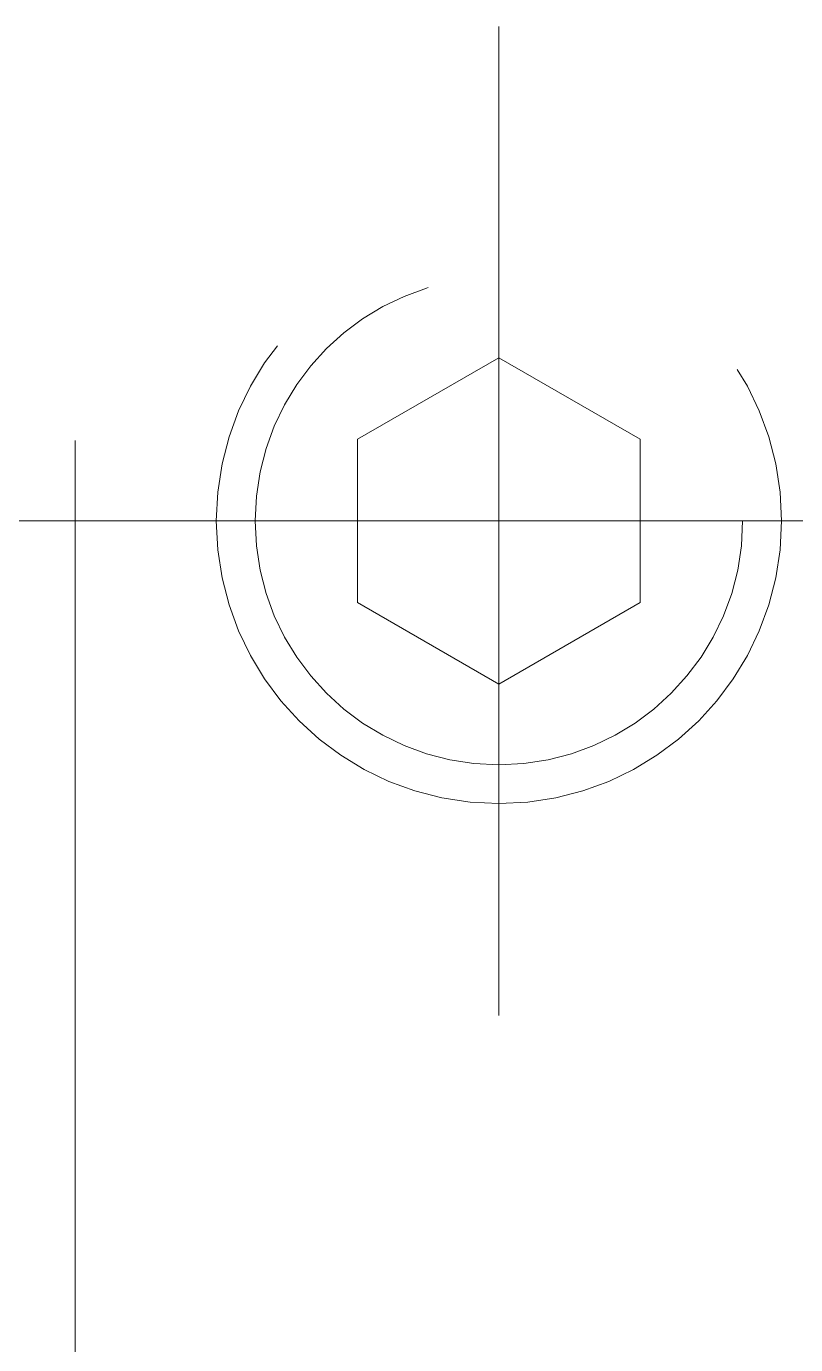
# Model space of a CAD drawing. Header units: millimetres. Extents: x 0 to 38884, y -3675 to 8056.
# Drawn here: x 3303.71 to 3314.6, y 4428.15 to 4446.81 of the extents above; entities that cross this region are included whole.
import ezdxf

# ---------------------------------------------------------------- set-up
doc = ezdxf.new("R2010")
doc.units = ezdxf.units.MM
doc.header["$LTSCALE"] = 2.4
doc.linetypes.add('CENTER2', pattern=[28.575, 19.05, -3.175, 3.175, -3.175])
doc.linetypes.add('HIDDEN', pattern=[9.525, 6.35, -3.175])
doc.layers.add('04_HIDDEN', color=2, linetype='HIDDEN', lineweight=13)
doc.layers.add('05_CENTER', color=4, linetype='CENTER2', lineweight=13)
doc.layers.add('10_DRAFT', color=8, linetype='Continuous', lineweight=0, plot=False)

# ---------------------------------------------------------------- blocks, each defined once
blk = doc.blocks.new('A$C1140449C_1')
at = {"layer": '05_CENTER'}
blk.add_line((668.351, 0), (-668.351, 0), dxfattribs=at)
blk = doc.blocks.new('A$C01295FB4_1')
blk.add_blockref('A$C1140449C_1', (0, 0))
blk = doc.blocks.new('MUCFC207a_1')
at = {"color": 0}
for p, q in [((-1.155, -28.4), (-2.309, -30.4)), ((1.155, -28.4), (-1.155, -28.4)), ((2.309, -30.4), (1.155, -28.4)), ((-2.309, -30.4), (-1.155, -32.4)), ((1.155, -32.4), (2.309, -30.4)), ((-1.155, -32.4), (1.155, -32.4)), ((-24, -36.4), (24, -36.4))]:
    blk.add_line(p, q, dxfattribs=at)
for radius in [4, 3.45]:
    blk.add_circle((0, -30.4), radius, dxfattribs=at)
at = {"layer": '05_CENTER', "color": 0}
blk.add_line((-7, -30.4), (7, -30.4), dxfattribs=at)
at = {"layer": '10_DRAFT'}
blk.add_line((0, -36.4), (0, 8), dxfattribs=at)
blk = doc.blocks.new('A$C038C65EF_1')
at = {"layer": '05_CENTER'}
blk.add_line((6, 0), (-186.302, 0), dxfattribs=at)
blk = doc.blocks.new('A$C38C82FDE_1')
at = {"layer": '05_CENTER'}
blk.add_line((1444.362, 0), (-6, 0), dxfattribs=at)
blk = doc.blocks.new('A$C6C15682F_1')
blk.add_blockref('A$C038C65EF_1', (-3, 0))
at = {"layer": '04_HIDDEN', "color": 4, "rotation": 270}
blk.add_blockref('MUCFC207a_1', (-15, 0), dxfattribs=at)
at = {"layer": '04_HIDDEN'}
blk.add_blockref('A$C38C82FDE_1', (-283.5, 0), dxfattribs=at)

msp = doc.modelspace()

# ---------------------------------------------------------------- block references
msp.add_blockref('A$C01295FB4_1', (3620.8009, 4439.8066))
at = {"layer": '04_HIDDEN'}
msp.add_blockref('A$C6C15682F_1', (3355.8009, 4439.8066), dxfattribs=at)

doc.saveas('drawing.dxf')
